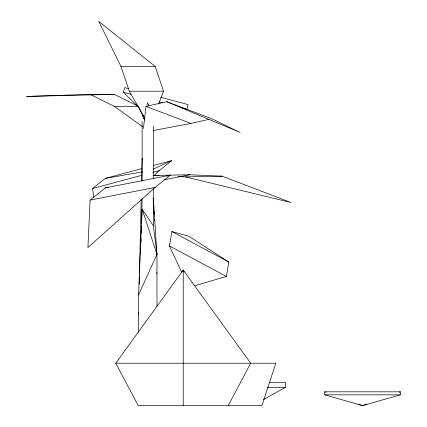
<?xml version="1.0" encoding="UTF-8"?>
<svg xmlns="http://www.w3.org/2000/svg" width="427" height="427" viewBox="0 0 427 427"><rect width="100%" height="100%" fill="white"/><g stroke="black" fill="none" stroke-linecap="round" stroke-linejoin="round"><path stroke-width="0.64" d="M138.567 312.329L138.524 314.331L138.567 312.996M139.213 284.35L139.415 275.693M139.458 273.691L141.182 199.078M141.599 181.091L142.122 158.438L142.469 159.709M140.616 253.099L140.707 250.435M140.958 243.118L141.118 238.458M141.3 233.131L141.55 225.814M141.641 223.15L142.122 198.539M138.524 332.329L138.524 294.961L142.122 209.171L153.373 225.776L156.971 254.369L156.971 306.351M90.076 200.114L87.919 247.559L155.113 187.4L170.309 175.171L105.266 187.891L90.076 200.114L155.113 187.4M143.419 128.586L146.013 106.403L166.797 101.717L211.707 118.733L240.145 132.498L166.797 101.717M153.117 201.005L153.373 199.025L153.021 197.76M181.79 272.453L169.439 245.936L171.867 231.541L188.809 236.254L228.813 262.045L226.385 276.44L194.541 285.828M137.579 106.024L123.344 92.285L124.604 87.599L128.452 88.629M142.767 116.934L143.419 115.093M146.883 105.272L147.747 102.816L148.831 105.885M158.593 104.14L163.504 91.197L155.193 66.473L98.728 21.35L120.98 66.473L129.29 91.197L144.945 118.295M182.404 271.882L183.22 270.051L250.702 363.217L228.21 405.65M138.524 294.961L156.971 254.369L153.373 199.025L153.789 207.623M115.744 363.217L275.821 363.217L261.916 405.65L138.236 405.65L115.744 363.217L183.22 270.051L184.042 271.882M153.832 175.668L159.17 170.651L171.857 160.547L153.266 165.527M93.897 197.653L92.499 188.515L105.186 178.411L141.727 168.617M263.416 399.581L285.337 387.444L285.337 382.587L269.394 382.587M153.32 169.076L171.857 160.547M366.884 404.065L362.55 405.65L324.739 394.826L324.739 391.815L400.355 391.815L400.355 394.826L362.55 405.65L358.21 404.065M399.117 392.269L400.355 391.815M167.122 176.137L170.309 175.171M92.499 188.515L141.865 175.289M152.759 172.364L159.17 170.651M153.33 130.534L190.922 123.419L209.107 119.32M163.92 179.794L189.876 174.76L222.163 176.186L290.974 202.505L185.355 176.885L178.107 176.564M105.186 178.411L142.479 171.835M105.266 187.891L108.549 187.394M114.297 94.346L90.097 94.346L26.645 96.443L114.297 94.346L138.396 106.312L144.646 120.062M189.876 174.76L153.069 175.46L158.999 175.721M185.355 176.885L222.163 176.186M120.98 66.473L155.193 66.473M129.29 91.197L163.504 91.197M90.097 94.346L114.196 106.312L138.396 106.312M143.445 118.775L144.769 118.775M267.403 387.444L285.337 387.444M324.739 394.826L400.355 394.826M160.525 97.223L188.115 104.615L186.855 109.307L182.366 108.1M123.344 92.285L131.046 94.351M159.271 101.914L162.479 102.774M324.739 391.815L325.982 392.269M146.013 106.403L190.922 123.419M171.867 231.541L228.813 262.045M169.439 245.936L226.385 276.44M114.196 106.312L142.581 126.648M142.122 209.171L156.971 254.369M153.944 210.927L154.136 214.893M154.36 219.526L154.425 220.844M156.906 272.421L156.971 273.744M183.22 270.051L183.22 405.65M153.373 126.088L153.373 178.587M153.373 188.414L153.373 225.776M142.122 121.433L142.122 180.84"/></g></svg>
